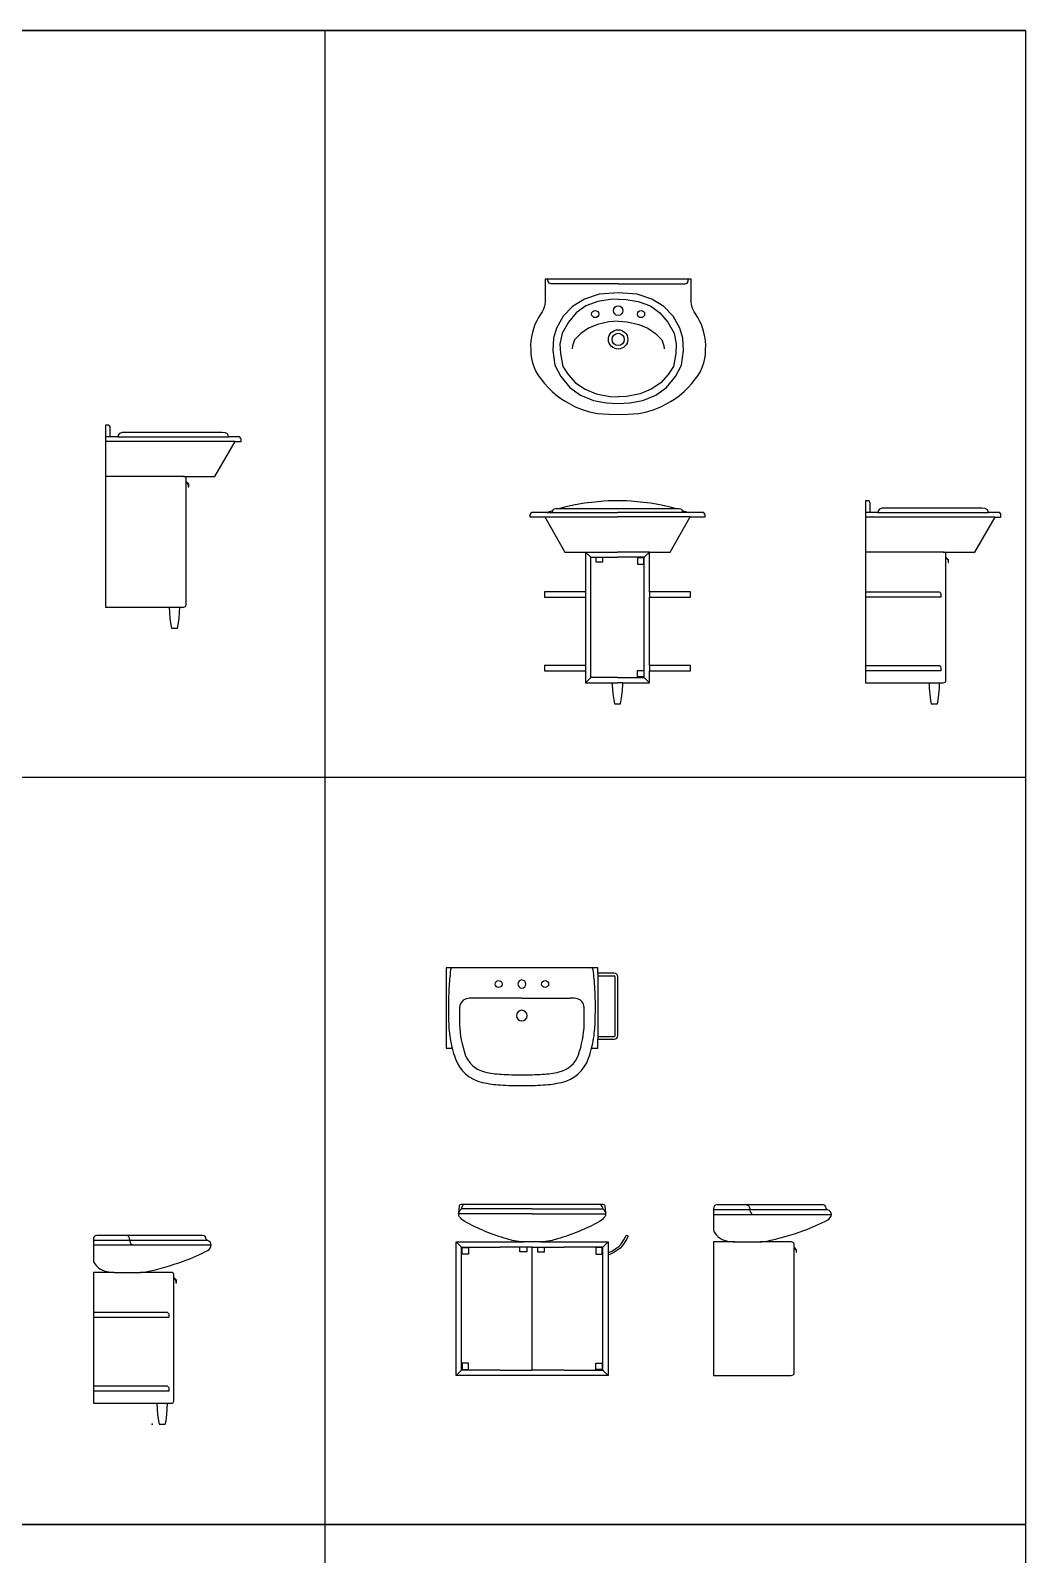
# Model space of a CAD drawing. Header units: millimetres. Extents: x 238.8 to 256.8, y 165 to 177.8.
# Drawn here: x 252.5 to 256.76, y 171.24 to 177.77 of the extents above; entities that cross this region are included whole.
import ezdxf

# ---------------------------------------------------------------- set-up
doc = ezdxf.new("R2010")
doc.units = ezdxf.units.MM

msp = doc.modelspace()

# ---------------------------------------------------------------- linework, layer by layer
at = {"color": 252}
for p, q in [((238.7604, 177.771), (256.7604, 177.771)), ((238.7604, 177.771), (256.7604, 177.771)), ((256.7604, 177.771), (238.7604, 177.771)), ((253.7604, 177.771), (256.7604, 177.771)), ((253.7604, 164.971), (253.7604, 177.771)), ((256.7604, 177.771), (256.7604, 164.971)), ((256.7604, 177.771), (256.7604, 164.971)), ((256.7604, 177.771), (256.7604, 177.771)), ((256.7604, 174.571), (238.7604, 174.571)), ((238.7604, 171.371), (256.7604, 171.371)), ((256.7604, 171.371), (238.7604, 171.371))]:
    msp.add_line(p, q, dxfattribs=at)
at = {"color": 175}
for p, q in [((254.7149, 176.6963), (254.7145, 176.7058)), ((254.7196, 176.6884), (254.7149, 176.6963)), ((254.7286, 176.6857), (254.7196, 176.6884)), ((255.0151, 176.6857), (254.7286, 176.6857)), ((255.0151, 176.6478), (254.9332, 176.6416)), ((255.0151, 176.6857), (255.3017, 176.6857)), ((255.097, 176.6416), (255.0151, 176.6478)), ((255.3017, 176.6857), (255.3106, 176.6884)), ((255.3106, 176.6884), (255.3154, 176.6963)), ((255.3154, 176.6963), (255.3157, 176.7058)), ((254.8192, 176.5884), (254.7797, 176.5474)), ((254.8709, 176.6203), (254.8192, 176.5884)), ((254.877, 176.5915), (254.8359, 176.5611)), ((254.9332, 176.6416), (254.8709, 176.6203)), ((254.9287, 176.6097), (254.877, 176.5915)), ((254.9804, 176.6188), (254.9287, 176.6097)), ((255.0151, 176.6199), (254.9804, 176.6188)), ((255.0151, 176.6199), (255.0499, 176.6188)), ((255.0499, 176.6188), (255.1015, 176.6097)), ((255.1593, 176.6203), (255.097, 176.6416)), ((255.1015, 176.6097), (255.1532, 176.5915)), ((255.1532, 176.5915), (255.1943, 176.5611)), ((255.211, 176.5884), (255.1593, 176.6203)), ((255.2506, 176.5474), (255.211, 176.5884)), ((254.7797, 176.5474), (254.7508, 176.4958)), ((254.8025, 176.5216), (254.7751, 176.4745)), ((254.8359, 176.5611), (254.8025, 176.5216)), ((254.9758, 176.5231), (254.9272, 176.511)), ((255.0151, 176.5254), (254.9758, 176.5231)), ((255.0151, 176.5254), (255.0544, 176.5231)), ((255.0544, 176.5231), (255.1031, 176.511)), ((255.1943, 176.5611), (255.2277, 176.5216)), ((255.2277, 176.5216), (255.2551, 176.4745)), ((255.2794, 176.4958), (255.2506, 176.5474)), ((254.7386, 176.4533), (254.7351, 176.4001)), ((254.7508, 176.4958), (254.7386, 176.4533)), ((254.7751, 176.4745), (254.766, 176.4274)), ((254.8557, 176.473), (254.8283, 176.4457)), ((254.8876, 176.4958), (254.8557, 176.473)), ((254.9272, 176.511), (254.8876, 176.4958)), ((255.1031, 176.511), (255.1426, 176.4958)), ((255.1426, 176.4958), (255.1745, 176.473)), ((255.1745, 176.473), (255.2019, 176.4457)), ((255.2551, 176.4745), (255.2642, 176.4274)), ((255.2916, 176.4533), (255.2794, 176.4958)), ((255.2951, 176.4001), (255.2916, 176.4533)), ((254.7351, 176.4001), (254.7432, 176.3378)), ((254.766, 176.4274), (254.7675, 176.388)), ((254.7675, 176.388), (254.7782, 176.3318)), ((254.8192, 176.4199), (254.8177, 176.4077)), ((254.8283, 176.4457), (254.8192, 176.4199)), ((255.2019, 176.4457), (255.211, 176.4199)), ((255.211, 176.4199), (255.2125, 176.4077)), ((255.2627, 176.388), (255.2521, 176.3318)), ((255.2642, 176.4274), (255.2627, 176.388)), ((255.287, 176.3378), (255.2951, 176.4001)), ((254.7432, 176.3378), (254.769, 176.2892)), ((254.7782, 176.3318), (254.801, 176.2968)), ((255.2521, 176.3318), (255.2293, 176.2968)), ((255.2612, 176.2892), (255.287, 176.3378)), ((254.769, 176.2892), (254.8086, 176.2422)), ((254.801, 176.2968), (254.8329, 176.2619)), ((254.8329, 176.2619), (254.874, 176.2346)), ((255.1973, 176.2619), (255.1563, 176.2346)), ((255.2293, 176.2968), (255.1973, 176.2619)), ((255.2217, 176.2422), (255.2612, 176.2892)), ((254.8086, 176.2422), (254.8542, 176.2087)), ((254.8542, 176.2087), (254.9089, 176.186)), ((254.874, 176.2346), (254.9211, 176.2148)), ((254.9211, 176.2148), (254.9789, 176.2027)), ((254.9789, 176.2027), (255.0151, 176.2018)), ((255.0514, 176.2027), (255.0151, 176.2018)), ((255.1091, 176.2148), (255.0514, 176.2027)), ((255.1563, 176.2346), (255.1091, 176.2148)), ((255.1213, 176.186), (255.176, 176.2087)), ((255.176, 176.2087), (255.2217, 176.2422)), ((254.9089, 176.186), (254.9652, 176.1768)), ((254.9652, 176.1768), (255.0151, 176.1738)), ((255.0151, 176.1738), (255.0651, 176.1768)), ((255.0651, 176.1768), (255.1213, 176.186)), ((252.8395, 176.0311), (252.8195, 176.0311)), ((253.3745, 176.0111), (252.8195, 176.0111)), ((252.8725, 176.0311), (253.3465, 176.0311)), ((253.1525, 175.8611), (252.8195, 175.8611)), ((253.1645, 175.8365), (253.1645, 175.8344)), ((254.7006, 175.6871), (255.0123, 175.6871)), ((254.7113, 175.707), (255.0123, 175.707)), ((254.734, 175.714), (254.7323, 175.707)), ((255.0123, 175.722), (254.7608, 175.722)), ((255.2638, 175.722), (255.0123, 175.722)), ((255.3132, 175.707), (255.0123, 175.707)), ((255.3239, 175.6871), (255.0123, 175.6871)), ((255.2923, 175.707), (255.2906, 175.714)), ((256.0946, 175.707), (256.0745, 175.707)), ((256.6296, 175.687), (256.0745, 175.687)), ((256.1275, 175.707), (256.6015, 175.707)), ((254.8748, 175.5371), (255.0123, 175.5371)), ((254.8975, 175.5145), (254.8748, 175.5371)), ((254.8975, 174.9996), (254.8975, 175.5145)), ((254.8975, 175.5145), (255.0123, 175.5145)), ((254.9199, 175.5145), (254.9199, 175.4945)), ((254.9199, 175.4945), (254.9499, 175.4945)), ((254.9499, 175.4945), (254.9499, 175.5145)), ((255.1497, 175.5371), (255.0123, 175.5371)), ((255.1271, 175.5145), (255.0123, 175.5145)), ((255.0975, 175.5123), (255.0975, 175.4848)), ((255.125, 175.5123), (255.0975, 175.5123)), ((255.0975, 175.4848), (255.125, 175.4848)), ((255.125, 175.4848), (255.125, 175.5123)), ((255.1271, 175.5145), (255.1497, 175.5371)), ((255.1271, 174.9996), (255.1271, 175.5145)), ((256.4076, 175.537), (256.0745, 175.537)), ((256.4195, 175.5123), (256.4195, 175.5103)), ((254.8748, 175.3667), (254.8748, 175.3443)), ((255.1497, 175.3667), (255.1497, 175.3443)), ((256.0745, 175.3666), (256.386, 175.3666)), ((256.398, 175.3442), (256.0745, 175.3442)), ((256.386, 175.3666), (256.3902, 175.366)), ((256.3902, 175.366), (256.3939, 175.3646)), ((256.3939, 175.3646), (256.3968, 175.3616)), ((256.3968, 175.3616), (256.398, 175.3585)), ((256.398, 175.3585), (256.398, 175.3442)), ((253.092, 175.3011), (253.137, 175.3011)), ((254.8748, 175.0507), (254.8748, 175.0283)), ((255.0975, 175.0018), (255.0975, 175.0293)), ((255.0975, 175.0293), (255.125, 175.0293)), ((255.125, 175.0293), (255.125, 175.0018)), ((255.1497, 175.0507), (255.1497, 175.0283)), ((256.0745, 175.0511), (256.386, 175.0511)), ((256.398, 175.0287), (256.0745, 175.0287)), ((256.386, 175.0511), (256.3902, 175.0505)), ((256.3902, 175.0505), (256.3939, 175.049)), ((256.3939, 175.049), (256.3968, 175.046)), ((256.3968, 175.046), (256.398, 175.043)), ((256.398, 175.043), (256.398, 175.0287)), ((254.8975, 174.9996), (254.8748, 174.977)), ((255.0123, 174.9996), (254.8975, 174.9996)), ((254.9896, 174.977), (255.0123, 174.977)), ((255.0123, 174.9996), (255.1271, 174.9996)), ((255.035, 174.977), (255.0123, 174.977)), ((255.125, 175.0018), (255.0975, 175.0018)), ((255.1271, 174.9996), (255.1497, 174.977)), ((256.3471, 174.977), (256.392, 174.977)), ((254.9277, 173.7325), (254.9277, 173.4506)), ((254.9277, 173.7212), (254.9987, 173.7212)), ((255.002, 173.4651), (255.002, 173.7179)), ((254.6027, 173.6264), (254.3964, 173.6264)), ((254.6027, 173.6264), (254.8089, 173.6264)), ((254.9277, 173.4619), (254.9987, 173.4619)), ((254.6467, 172.7025), (254.3317, 172.7025)), ((254.6467, 172.7234), (254.3435, 172.7234)), ((254.6467, 172.7234), (254.95, 172.7234)), ((254.6467, 172.7025), (254.9617, 172.7025)), ((255.4235, 172.7208), (255.9086, 172.7208)), ((255.4235, 172.6999), (255.9285, 172.6999)), ((255.5789, 172.7249), (255.5797, 172.7169)), ((252.7668, 172.5901), (253.2518, 172.5901)), ((252.7668, 172.5692), (253.2718, 172.5692)), ((252.9222, 172.5942), (252.9229, 172.5862)), ((254.3443, 172.5595), (254.3217, 172.5821)), ((254.3443, 172.0328), (254.3443, 172.5595)), ((254.3443, 172.5595), (254.5093, 172.5595)), ((254.3465, 172.5299), (254.3465, 172.5574)), ((254.3465, 172.5574), (254.374, 172.5574)), ((254.374, 172.5574), (254.374, 172.5299)), ((254.6467, 172.5595), (254.5093, 172.5595)), ((254.5943, 172.5395), (254.5943, 172.5595)), ((254.6243, 172.5395), (254.5943, 172.5395)), ((254.6839, 172.5821), (254.6096, 172.5821)), ((254.6243, 172.5595), (254.6243, 172.5395)), ((254.6467, 172.5595), (254.7842, 172.5595)), ((254.6467, 172.0328), (254.6467, 172.5595)), ((254.6691, 172.5595), (254.6691, 172.5395)), ((254.6691, 172.5395), (254.6991, 172.5395)), ((254.6991, 172.5395), (254.6991, 172.5595)), ((254.9491, 172.5595), (254.7842, 172.5595)), ((254.9195, 172.5574), (254.9195, 172.5299)), ((254.947, 172.5574), (254.9195, 172.5574)), ((254.947, 172.5299), (254.947, 172.5574)), ((254.9491, 172.5595), (254.9717, 172.5821)), ((254.9491, 172.0328), (254.9491, 172.5595)), ((254.9717, 172.5353), (254.9717, 172.5253)), ((255.5129, 172.582), (255.6251, 172.582)), ((255.7685, 172.5574), (255.7685, 172.5553)), ((254.374, 172.5299), (254.3465, 172.5299)), ((254.9195, 172.5299), (254.947, 172.5299)), ((252.8562, 172.4513), (252.9684, 172.4513)), ((253.1118, 172.4267), (253.1118, 172.4246)), ((252.7668, 172.2809), (253.0783, 172.2809)), ((253.0783, 172.2809), (253.0825, 172.2804)), ((253.0825, 172.2804), (253.0862, 172.2789)), ((253.0862, 172.2789), (253.0891, 172.2759)), ((253.0891, 172.2759), (253.0903, 172.2728)), ((253.0903, 172.2586), (252.7668, 172.2586)), ((253.0903, 172.2728), (253.0903, 172.2586)), ((254.3443, 172.0328), (254.3217, 172.0101)), ((254.5093, 172.0328), (254.3443, 172.0328)), ((254.374, 172.0624), (254.3465, 172.0624)), ((254.3465, 172.0624), (254.3465, 172.0349)), ((254.3465, 172.0349), (254.374, 172.0349)), ((254.374, 172.0349), (254.374, 172.0624)), ((254.5093, 172.0328), (254.6467, 172.0328)), ((254.7842, 172.0328), (254.6467, 172.0328)), ((254.7842, 172.0328), (254.9491, 172.0328)), ((254.9195, 172.0349), (254.9195, 172.0624)), ((254.9195, 172.0624), (254.947, 172.0624)), ((254.947, 172.0349), (254.9195, 172.0349)), ((254.947, 172.0624), (254.947, 172.0349)), ((254.9491, 172.0328), (254.9717, 172.0101)), ((252.7668, 171.9654), (253.0783, 171.9654)), ((253.0783, 171.9654), (253.0825, 171.9649)), ((253.0825, 171.9649), (253.0862, 171.9634)), ((253.0862, 171.9634), (253.0891, 171.9604)), ((253.0891, 171.9604), (253.0903, 171.9573)), ((253.0903, 171.9573), (253.0903, 171.9431)), ((253.0903, 171.9431), (252.7668, 171.9431)), ((253.0393, 171.8914), (253.0843, 171.8914))]:
    msp.add_line(p, q, dxfattribs=at)
msp.add_line((256.7604, 171.371), (256.7604, 171.371))
for points in [[(255.0151, 176.1258), (255.0556, 176.1272), (255.1035, 176.1297), (255.1379, 176.137), (255.1694, 176.148), (255.1985, 176.1594), (255.2194, 176.1699), (255.2393, 176.1814), (255.2561, 176.1919), (255.2765, 176.2066), (255.2974, 176.2244), (255.3152, 176.2417), (255.3304, 176.2595), (255.3456, 176.2768), (255.356, 176.292), (255.3681, 176.3103), (255.3754, 176.3271), (255.3822, 176.347), (255.3869, 176.3659), (255.3895, 176.3852), (255.3898, 176.4047), (255.3901, 176.4216), (255.3895, 176.4415), (255.3866, 176.4595), (255.3826, 176.4779), (255.378, 176.4937), (255.3717, 176.511), (255.3636, 176.5279), (255.3562, 176.542), (255.349, 176.5532), (255.3413, 176.5655), (255.3349, 176.577), (255.3301, 176.5896), (255.328, 176.6078), (255.328, 176.7058), (255.0151, 176.7058), (254.7023, 176.7058), (254.7023, 176.6078), (254.7001, 176.5896), (254.6953, 176.577), (254.689, 176.5655), (254.6812, 176.5532), (254.6741, 176.542), (254.6666, 176.5279), (254.6586, 176.511), (254.6522, 176.4937), (254.6477, 176.4779), (254.6436, 176.4595), (254.6408, 176.4415), (254.6401, 176.4216), (254.6404, 176.4047), (254.6407, 176.3852), (254.6433, 176.3659), (254.6481, 176.347), (254.6549, 176.3271), (254.6622, 176.3103), (254.6742, 176.292), (254.6847, 176.2768), (254.6999, 176.2595), (254.715, 176.2417), (254.7328, 176.2244), (254.7538, 176.2066), (254.7742, 176.1919), (254.7909, 176.1814), (254.8108, 176.1699), (254.8317, 176.1594), (254.8608, 176.148), (254.8923, 176.137), (254.9267, 176.1297), (254.9747, 176.1272)], [(252.8738, 176.0371), (252.8725, 176.0311), (252.8395, 176.0311), (252.8395, 176.0686), (252.8387, 176.0734), (252.8364, 176.0772), (252.8329, 176.0798), (252.8284, 176.0811), (252.8195, 176.0811), (252.8195, 175.3011), (253.092, 175.3011), (253.0928, 175.2774), (253.0949, 175.2524), (253.0982, 175.2256), (253.1012, 175.2111), (253.1278, 175.2111), (253.1308, 175.2256), (253.1341, 175.2524), (253.1362, 175.2774), (253.137, 175.3011), (253.1525, 175.3011), (253.1571, 175.3018), (253.161, 175.3036), (253.1636, 175.3064), (253.1645, 175.3098), (253.1645, 175.8344), (253.1655, 175.8344), (253.1735, 175.8265), (253.1735, 175.8165), (253.1755, 175.8165), (253.1755, 175.8275), (253.1666, 175.8365), (253.1645, 175.8365), (253.1645, 175.8525), (253.1636, 175.8559), (253.1612, 175.8585), (253.1571, 175.8604), (253.1525, 175.8611), (253.2879, 175.8611), (253.3745, 176.0111), (253.3995, 176.0111), (253.3995, 176.0191), (253.399, 176.0238), (253.3963, 176.0277), (253.3923, 176.0302), (253.3881, 176.0311), (253.3465, 176.0311), (253.3424, 176.0417), (253.3325, 176.0483), (253.3192, 176.0497), (252.8897, 176.0497), (252.8791, 176.0444)], [(255.2904, 175.7146), (255.2845, 175.7204), (255.2771, 175.722), (255.2638, 175.722), (255.2399, 175.7286), (255.1942, 175.7385), (255.1533, 175.7461), (255.1094, 175.7513), (255.0714, 175.7546), (255.0506, 175.7562), (255.0123, 175.757), (254.974, 175.7562), (254.9531, 175.7546), (254.9152, 175.7513), (254.8713, 175.7461), (254.8304, 175.7385), (254.7847, 175.7286), (254.7608, 175.722), (254.7475, 175.722), (254.7401, 175.7204), (254.7341, 175.7146), (254.734, 175.714), (254.7113, 175.707), (254.6487, 175.707), (254.6448, 175.706), (254.6407, 175.7035), (254.638, 175.6997), (254.6373, 175.695), (254.6373, 175.6871), (254.7006, 175.6871), (254.7873, 175.5371), (254.8748, 175.5371), (254.8748, 175.3667), (254.6998, 175.3667), (254.6998, 175.3443), (254.8748, 175.3443), (254.8748, 175.0507), (254.6998, 175.0507), (254.6998, 175.0283), (254.8748, 175.0283), (254.8748, 174.977), (254.9896, 174.977), (254.99, 174.9681), (254.991, 174.9469), (254.9935, 174.9215), (254.996, 174.9034), (254.999, 174.887), (255.0123, 174.887), (255.0256, 174.887), (255.0285, 174.9034), (255.0311, 174.9215), (255.0336, 174.9469), (255.0346, 174.9681), (255.035, 174.977), (255.1497, 174.977), (255.1497, 175.0283), (255.3247, 175.0283), (255.3247, 175.0507), (255.1497, 175.0507), (255.1497, 175.3443), (255.3247, 175.3443), (255.3247, 175.3667), (255.1497, 175.3667), (255.1497, 175.5371), (255.2373, 175.5371), (255.3239, 175.6871), (255.3873, 175.6871), (255.3873, 175.695), (255.3865, 175.6997), (255.3838, 175.7035), (255.3797, 175.706), (255.3758, 175.707), (255.3132, 175.707), (255.2906, 175.714)], [(256.1289, 175.7129), (256.1275, 175.707), (256.0946, 175.707), (256.0946, 175.7445), (256.0937, 175.7493), (256.0914, 175.753), (256.0879, 175.7557), (256.0835, 175.757), (256.0745, 175.757), (256.0745, 174.977), (256.3471, 174.977), (256.3478, 174.9533), (256.3499, 174.9283), (256.3532, 174.9014), (256.3562, 174.887), (256.3828, 174.887), (256.3858, 174.9014), (256.3892, 174.9283), (256.3913, 174.9533), (256.392, 174.977), (256.4076, 174.977), (256.4121, 174.9776), (256.4161, 174.9795), (256.4186, 174.9823), (256.4195, 174.9856), (256.4195, 175.5103), (256.4206, 175.5103), (256.4285, 175.5023), (256.4285, 175.4923), (256.4306, 175.4923), (256.4306, 175.5034), (256.4216, 175.5123), (256.4195, 175.5123), (256.4195, 175.5284), (256.4187, 175.5317), (256.4162, 175.5344), (256.4121, 175.5363), (256.4076, 175.537), (256.5429, 175.537), (256.6296, 175.687), (256.6545, 175.687), (256.6545, 175.695), (256.654, 175.6997), (256.6514, 175.7036), (256.6474, 175.7061), (256.6431, 175.707), (256.6015, 175.707), (256.5975, 175.7176), (256.5875, 175.7242), (256.5743, 175.7255), (256.1448, 175.7255), (256.1342, 175.7202)]]:
    msp.add_lwpolyline(points, close=True, dxfattribs=at)
for points in [[(254.6027, 173.2514, 0.015232), (254.694, 173.2542, 0.039532), (254.7722, 173.2653, 0.259094), (254.8883, 173.3684, 0.02246), (254.9013, 173.4114), (254.9277, 173.4114), (254.9277, 173.4506), (254.9987, 173.4506, 0.415237), (255.0133, 173.4651), (255.0133, 173.7179, 0.415237), (254.9987, 173.7325), (254.9277, 173.7325), (254.9277, 173.7564), (254.6455, 173.7564), (254.2777, 173.7564), (254.2777, 173.4114), (254.304, 173.4114, 0.02246), (254.317, 173.3684, 0.259094), (254.4332, 173.2653, 0.039532), (254.5113, 173.2542, 0.015232)], [(254.3217, 172.0101), (254.3217, 172.5821), (254.6096, 172.5821, -0.032145), (254.5693, 172.5871, -0.024933), (254.5387, 172.5945, -0.054278), (254.3576, 172.6698, -0.105753), (254.3361, 172.6895, -0.174382), (254.3317, 172.7025, -0.072344), (254.3323, 172.7081), (254.335, 172.7347, -0.481494), (254.3439, 172.743), (254.6187, 172.743), (254.6747, 172.743), (254.9496, 172.743, -0.481494), (254.9585, 172.7347), (254.9611, 172.7081, -0.072344), (254.9617, 172.7025, -0.174382), (254.9574, 172.6895, -0.105753), (254.9358, 172.6698, -0.054278), (254.7547, 172.5945, -0.024933), (254.7241, 172.5871), (254.7241, 172.5871, -0.032145), (254.6839, 172.5821), (254.9717, 172.5821), (254.9717, 172.5353), (254.9909, 172.5441), (255.0046, 172.5537), (255.018, 172.563), (255.029, 172.5756), (255.0396, 172.5914), (255.049, 172.6091), (255.0515, 172.6104), (255.0545, 172.6099), (255.0565, 172.6075), (255.0567, 172.6046), (255.0517, 172.5951), (255.0416, 172.577), (255.0327, 172.5654), (255.0224, 172.5544), (254.9964, 172.5366), (254.9827, 172.5294), (254.9717, 172.5253), (254.9717, 172.0101), (254.6467, 172.0101)], [(255.741, 172.0101), (255.7566, 172.0101), (255.7611, 172.0107), (255.7651, 172.0125), (255.7676, 172.0153), (255.7685, 172.0187), (255.7685, 172.5553), (255.7696, 172.5553), (255.7775, 172.5474), (255.7775, 172.5374), (255.7796, 172.5374), (255.7796, 172.5484), (255.7706, 172.5574), (255.7685, 172.5574), (255.7685, 172.5734), (255.7677, 172.5768), (255.7652, 172.5794), (255.7611, 172.5813), (255.7566, 172.582), (255.6251, 172.582, 0.009231), (255.6482, 172.5845, 0.037848), (255.8102, 172.6309, 0.033808), (255.9135, 172.6761, 0.259025), (255.9285, 172.6999, 0.365327), (255.9126, 172.7188, -0.372373), (255.9059, 172.7269, 0.421499), (255.8928, 172.7404), (255.517, 172.7404), (255.4576, 172.7404), (255.4385, 172.7404, 0.414214), (255.4235, 172.7254), (255.4235, 172.6347), (255.4246, 172.6269, 0.247834), (255.4898, 172.5845), (255.4898, 172.5845, 0.009231), (255.5129, 172.582), (255.4235, 172.582), (255.4235, 172.0101), (255.741, 172.0101)], [(252.7668, 172.4513), (252.7668, 171.8914), (253.0393, 171.8914), (253.0401, 171.8676), (253.0422, 171.8426), (253.0455, 171.8158), (253.0485, 171.8013), (253.0751, 171.8013), (253.0781, 171.8158), (253.0814, 171.8426), (253.0835, 171.8676), (253.0843, 171.8914), (253.0998, 171.8914), (253.1044, 171.892), (253.1083, 171.8939), (253.1109, 171.8966), (253.1118, 171.9), (253.1118, 172.4246), (253.1128, 172.4246), (253.1208, 172.4167), (253.1208, 172.4067), (253.1228, 172.4067), (253.1228, 172.4177), (253.1139, 172.4267), (253.1118, 172.4267), (253.1118, 172.4427), (253.1109, 172.4461), (253.1084, 172.4487), (253.1044, 172.4506), (253.0998, 172.4513), (252.9684, 172.4513, 0.009231), (252.9915, 172.4538, 0.037848), (253.1534, 172.5002, 0.033808), (253.2568, 172.5454, 0.259025), (253.2718, 172.5692, 0.365327), (253.2558, 172.5882, -0.372373), (253.2492, 172.5962, 0.421499), (253.236, 172.6097), (252.8602, 172.6097), (252.8009, 172.6097), (252.7818, 172.6097, 0.414214), (252.7668, 172.5947), (252.7668, 172.504), (252.7679, 172.4962, 0.247834), (252.833, 172.4538), (252.833, 172.4538, 0.009231), (252.8562, 172.4513)]]:
    msp.add_lwpolyline(points, format="xyb", close=True, dxfattribs=at)
for centre, radius in [((255.0151, 176.5712), 0.0205), ((254.9169, 176.5565), 0.0154), ((255.1133, 176.5565), 0.0154), ((255.0151, 176.4478), 0.0415), ((255.0151, 176.4478), 0.0261), ((254.503, 173.6864), 0.015), ((254.7024, 173.6864), 0.015)]:
    msp.add_circle(centre, radius, dxfattribs=at)
for centre, radius, start, end in [((255.7877, 173.581), 1.5, 173.62616, 176.67233), ((254.3069, 173.7464), 0.01, 90, 173.62616), ((254.8985, 173.7464), 0.01, 6.37384, 90), ((253.4177, 173.581), 1.5, 3.32767, 6.37384), ((254.9987, 173.7179), 0.00327, 0, 90), ((255.7877, 173.581), 1.5, 176.67233, 182.69304), ((254.603, 173.6864), 0.0175, 90.95552, 269.04448), ((254.6024, 173.6864), 0.0175, 270.95552, 89.04448), ((253.4177, 173.581), 1.5, 357.30696, 3.32767), ((255.7891, 173.5355), 1.454, 178.02338, 180.898), ((254.376, 173.5854), 0.04, 95.59372, 179.69946), ((254.3964, 173.3764), 0.25, 90, 95.59372), ((254.8089, 173.3764), 0.25, 84.40628, 90), ((254.8294, 173.5854), 0.04, 0.30054, 84.40628), ((253.4162, 173.5355), 1.454, 359.102, 1.97662), ((254.603, 173.5514), 0.023, 90.72701, 269.27299), ((254.6024, 173.5514), 0.023, 270.72701, 89.27299), ((254.7888, 173.534), 0.5, 182.69304, 184.32638), ((254.7888, 173.534), 0.5, 184.32638, 194.19393), ((254.7888, 173.534), 0.454, 182.69304, 199.34062), ((254.4166, 173.534), 0.454, 340.65938, 357.30696), ((254.4166, 173.534), 0.5, 345.80607, 355.67362), ((254.4166, 173.534), 0.5, 355.67362, 357.30696), ((254.9987, 173.4651), 0.00327, 270, 0), ((254.468, 173.4214), 0.114, 199.34062, 257.44287), ((254.7374, 173.4214), 0.114, 282.55713, 340.65938), ((254.5419, 173.7533), 0.454, 257.44287, 266.49822), ((254.603, 174.7514), 1.454, 266.49822, 269.9885), ((254.6024, 174.7514), 1.454, 270.0115, 273.50178), ((254.6635, 173.7533), 0.454, 273.50178, 282.55713), ((254.3613, 172.7271), 0.016, 92.81655, 173.17532), ((254.9321, 172.7271), 0.016, 6.82468, 87.18345), ((255.5634, 172.7249), 0.0155, 0, 94.59224), ((254.3512, 172.7034), 0.0195, 126.27012, 165.926), ((254.3304, 172.7312), 0.0152, 307.61258, 351.6721), ((254.963, 172.7312), 0.0152, 188.3279, 232.38742), ((254.9422, 172.7034), 0.0195, 14.074, 53.72988), ((255.5966, 172.7169), 0.017, 180, 270), ((252.9067, 172.5942), 0.0155, 0, 94.59224), ((252.9399, 172.5862), 0.017, 180, 270)]:
    msp.add_arc(centre, radius, start, end, dxfattribs=at)
msp.add_point((253.0193, 171.8013), dxfattribs=at)

doc.saveas('drawing.dxf')
